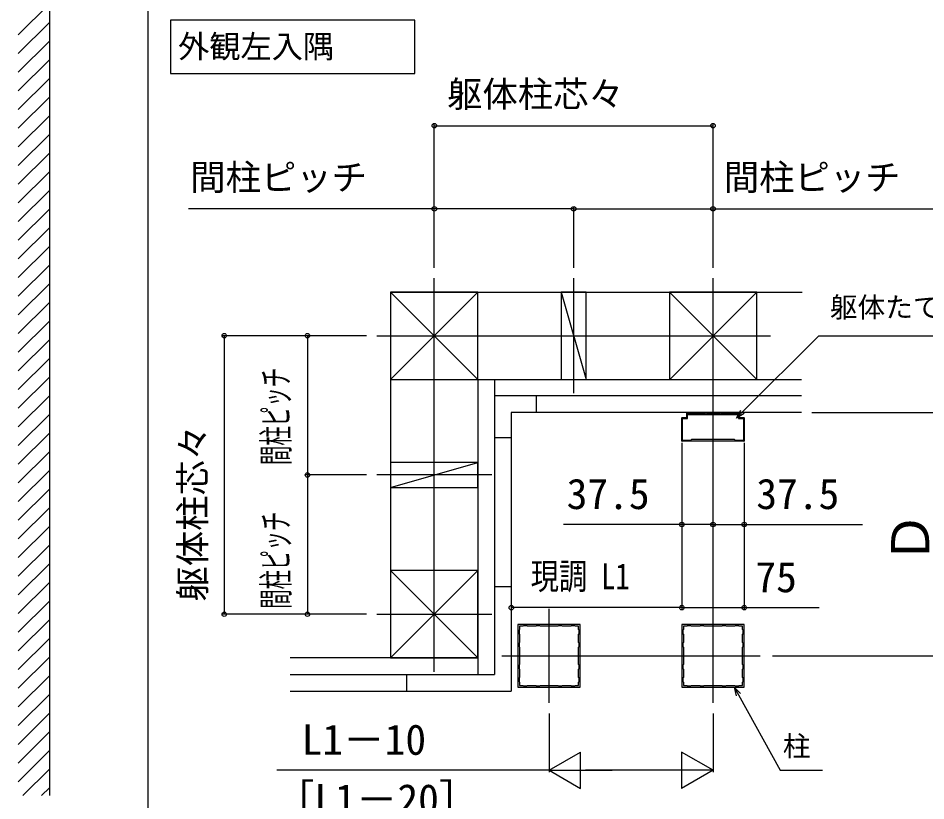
# Model space of a CAD drawing. Units: millimetres, scale not verified. Extents: x -875 to 875, y -1304 to 1297.
# Drawn here: x -452 to -15.6, y 507.8 to 884.3 of the extents above; entities that cross this region are included whole.
import ezdxf
from ezdxf.enums import TextEntityAlignment as Align

# ---------------------------------------------------------------- set-up
doc = ezdxf.new("R2010")
doc.units = ezdxf.units.MM
doc.header["$LTSCALE"] = 8
for name, color, linetype in [('0-2_USER1', 3, 'Continuous'), ('0-4_YKK_12', 2, 'Continuous'), ('0-6_YKK_A1', 4, 'Continuous'), ('0-7_YKK_D', 6, 'Continuous'), ('0-9_YSS_K', 3, 'Continuous')]:
    doc.layers.add(name, color=color, linetype=linetype)
doc.styles.add('ＭＳ ゴシック', font='')
doc.styles.get('ＭＳ ゴシック').set_extended_font_data('MS Gothic')

msp = doc.modelspace()

# ---------------------------------------------------------------- linework, layer by layer
at = {"layer": '0-2_USER1'}
msp.add_lwpolyline([(-378.725, 883.364), (-378.725, 857.704), (-261.243, 857.704), (-261.243, 883.364)], close=True, dxfattribs=at)
at = {"layer": '0-4_YKK_12'}
for p, q in [((-389.5, 92.317), (-389.5, 979.3)), ((-251.914, 569.897), (-251.914, 759.23)), ((-184.914, 703.897), (-184.914, 759.23)), ((-117.914, 554.897), (-117.914, 759.23)), ((-279.581, 731.564), (-90.248, 731.564)), ((-224.248, 664.564), (-279.581, 664.564)), ((-196.714, 554.897), (-196.714, 600.23)), ((-279.581, 597.564), (-224.248, 597.564)), ((-219.381, 577.564), (-95.248, 577.564))]:
    msp.add_line(p, q, dxfattribs=at)
at = {"layer": '0-6_YKK_A1'}
for p, q in [((-272.914, 752.564), (-75.058, 752.564)), ((-272.914, 752.564), (-272.914, 618.564)), ((-272.914, 710.564), (-230.914, 752.564)), ((-272.914, 752.564), (-230.914, 710.564)), ((-138.914, 752.564), (-96.914, 710.564)), ((-138.725, 710.564), (-96.914, 752.564)), ((-230.914, 710.564), (-75.409, 710.564)), ((-230.914, 710.564), (-230.914, 568.564)), ((-222.914, 710.564), (-222.914, 568.564)), ((-75.409, 702.564), (-222.914, 702.564)), ((-202.823, 694.564), (-202.823, 702.564)), ((-130.514, 692.284), (-130.514, 694.444)), ((-130.394, 694.564), (-130.234, 694.564)), ((-130.114, 694.444), (-130.114, 694.244)), ((-129.994, 694.124), (-121.634, 694.124)), ((-121.514, 694.244), (-121.514, 694.444)), ((-121.394, 694.564), (-121.234, 694.564)), ((-121.114, 694.444), (-121.114, 694.244)), ((-120.994, 694.124), (-118.098, 694.124)), ((-117.731, 694.124), (-114.834, 694.124)), ((-114.714, 694.244), (-114.714, 694.444)), ((-114.594, 694.564), (-114.434, 694.564)), ((-114.314, 694.444), (-114.314, 694.244)), ((-114.194, 694.124), (-105.834, 694.124)), ((-105.714, 694.244), (-105.714, 694.444)), ((-105.594, 694.564), (-105.434, 694.564)), ((-105.314, 694.444), (-105.314, 692.284)), ((-132.914, 680.884), (-132.914, 692.044)), ((-132.794, 692.164), (-130.634, 692.164)), ((-132.514, 681.284), (-132.514, 691.644)), ((-132.394, 691.764), (-130.234, 691.764)), ((-130.114, 691.884), (-130.114, 693.604)), ((-129.994, 693.724), (-105.834, 693.724)), ((-105.714, 693.604), (-105.714, 691.884)), ((-105.594, 691.764), (-103.434, 691.764)), ((-105.194, 692.164), (-103.034, 692.164)), ((-103.314, 691.644), (-103.314, 681.284)), ((-102.914, 692.044), (-102.914, 680.884)), ((-214.914, 682.472), (-222.914, 682.472)), ((-128.764, 681.164), (-132.394, 681.164)), ((-128.35, 681.529), (-128.679, 681.199)), ((-107.564, 681.564), (-128.265, 681.564)), ((-107.15, 681.199), (-107.479, 681.529)), ((-103.434, 681.164), (-107.065, 681.164)), ((-118.098, 680.764), (-132.794, 680.764)), ((-103.034, 680.764), (-117.731, 680.764)), ((-272.914, 658.564), (-230.914, 670.564)), ((-230.914, 658.564), (-230.914, 670.564)), ((-272.914, 658.564), (-230.914, 658.564)), ((-230.914, 618.564), (-272.914, 576.564)), ((-272.914, 618.564), (-230.914, 576.564)), ((-214.914, 610.783), (-222.914, 610.783)), ((-230.914, 576.564), (-321.283, 576.564)), ((-321.283, 568.564), (-222.914, 568.564)), ((-265.133, 560.564), (-265.133, 568.564)), ((-321.283, 560.564), (-214.914, 560.564))]:
    msp.add_line(p, q, dxfattribs=at)
for points in [[(-272.914, 710.564), (-230.914, 710.564), (-230.914, 752.564), (-272.914, 752.564)], [(-190.914, 752.564), (-178.914, 710.564), (-178.914, 752.564)], [(-96.914, 710.564), (-96.914, 752.564), (-138.914, 752.564), (-138.914, 710.564)], [(-230.914, 576.564), (-230.914, 618.564), (-272.914, 618.564), (-272.914, 576.564)], [(-181.714, 592.564), (-211.714, 592.564), (-211.714, 562.564), (-181.714, 562.564)], [(-102.914, 592.564), (-132.914, 592.564), (-132.914, 562.564), (-102.914, 562.564)]]:
    msp.add_lwpolyline(points, close=True, dxfattribs=at)
for points in [[(-190.914, 752.564), (-190.914, 710.564), (-178.914, 710.564)], [(-75.409, 694.564), (-214.914, 694.564), (-214.914, 560.564)], [(-230.914, 670.564), (-272.914, 670.564), (-272.914, 658.564)], [(-192.514, 591.764), (-200.914, 591.764), (-201.154, 592.004), (-202.874, 592.004), (-203.114, 591.764), (-207.114, 591.764), (-207.354, 592.004), (-209.074, 592.004), (-209.314, 591.764), (-210.914, 591.764), (-210.914, 590.164), (-211.154, 589.924), (-211.154, 588.204), (-210.914, 587.964), (-210.914, 583.964), (-211.154, 583.724), (-211.154, 582.004), (-210.914, 581.764), (-210.914, 573.364), (-211.154, 573.124), (-211.154, 571.404), (-210.914, 571.164), (-210.914, 567.164), (-211.154, 566.924), (-211.154, 565.204), (-210.914, 564.964), (-210.914, 563.364), (-209.314, 563.364), (-209.074, 563.124), (-207.355, 563.124), (-207.115, 563.364), (-203.114, 563.364), (-202.874, 563.124), (-201.154, 563.124), (-200.914, 563.364), (-192.514, 563.364), (-192.274, 563.124), (-190.554, 563.124), (-190.314, 563.364), (-186.314, 563.364)], [(-186.314, 563.364), (-186.074, 563.124), (-184.354, 563.124), (-184.114, 563.364), (-182.514, 563.364), (-182.514, 564.964), (-182.274, 565.204), (-182.274, 566.924), (-182.514, 567.164), (-182.514, 571.164), (-182.274, 571.404), (-182.274, 573.124), (-182.514, 573.364), (-182.514, 581.764), (-182.274, 582.004), (-182.274, 583.724), (-182.514, 583.964), (-182.514, 587.964), (-182.274, 588.204), (-182.274, 589.924), (-182.514, 590.164), (-182.514, 591.764), (-184.114, 591.764), (-184.354, 592.004), (-186.074, 592.004), (-186.314, 591.764), (-190.314, 591.764), (-190.554, 592.004), (-192.274, 592.004), (-192.514, 591.764)], [(-113.714, 591.764), (-122.114, 591.764), (-122.354, 592.004), (-124.074, 592.004), (-124.314, 591.764), (-128.314, 591.764), (-128.554, 592.004), (-130.274, 592.004), (-130.514, 591.764), (-132.114, 591.764), (-132.114, 590.164), (-132.354, 589.924), (-132.354, 588.204), (-132.114, 587.964), (-132.114, 583.964), (-132.354, 583.724), (-132.354, 582.004), (-132.114, 581.764), (-132.114, 573.364), (-132.354, 573.124), (-132.354, 571.404), (-132.114, 571.164), (-132.114, 567.164), (-132.354, 566.924), (-132.354, 565.204), (-132.114, 564.964), (-132.114, 563.364), (-130.514, 563.364), (-130.274, 563.124), (-128.555, 563.124), (-128.315, 563.364), (-124.314, 563.364), (-124.074, 563.124), (-122.354, 563.124), (-122.114, 563.364), (-113.714, 563.364), (-113.474, 563.124), (-111.754, 563.124), (-111.514, 563.364), (-107.514, 563.364)], [(-107.514, 563.364), (-107.274, 563.124), (-105.554, 563.124), (-105.314, 563.364), (-103.714, 563.364), (-103.714, 564.964), (-103.474, 565.204), (-103.474, 566.924), (-103.714, 567.164), (-103.714, 571.164), (-103.474, 571.404), (-103.474, 573.124), (-103.714, 573.364), (-103.714, 581.764), (-103.474, 582.004), (-103.474, 583.724), (-103.714, 583.964), (-103.714, 587.964), (-103.474, 588.204), (-103.474, 589.924), (-103.714, 590.164), (-103.714, 591.764), (-105.314, 591.764), (-105.554, 592.004), (-107.274, 592.004), (-107.514, 591.764), (-111.514, 591.764), (-111.754, 592.004), (-113.474, 592.004), (-113.714, 591.764)]]:
    msp.add_lwpolyline(points, dxfattribs=at)
for centre, radius, start, end in [((-130.394, 694.444), 0.12, 90, 180), ((-130.234, 694.444), 0.12, 360, 90), ((-129.994, 694.244), 0.12, 180, 270), ((-121.634, 694.244), 0.12, 270, 0), ((-121.394, 694.444), 0.12, 90, 180), ((-121.234, 694.444), 0.12, 360, 90), ((-120.994, 694.244), 0.12, 180, 270), ((-118.098, 694.044), 0.08, 23.57818, 90), ((-117.914, 694.124), 0.12, 203.57818, 336.42182), ((-117.731, 694.044), 0.08, 90, 156.42182), ((-114.834, 694.244), 0.12, 270, 0), ((-114.594, 694.444), 0.12, 90, 180), ((-114.434, 694.444), 0.12, 360, 90), ((-114.194, 694.244), 0.12, 180, 270), ((-105.834, 694.244), 0.12, 270, 0), ((-105.594, 694.444), 0.12, 90, 180), ((-105.434, 694.444), 0.12, 360, 90), ((-132.794, 692.044), 0.12, 90, 180), ((-132.394, 691.644), 0.12, 90, 180), ((-130.634, 692.284), 0.12, 270, 0), ((-130.234, 691.884), 0.12, 270, 0), ((-129.994, 693.604), 0.12, 90, 180), ((-105.834, 693.604), 0.12, 0, 90), ((-105.594, 691.884), 0.12, 180, 270), ((-105.194, 692.284), 0.12, 180, 270), ((-103.434, 691.644), 0.12, 0, 90), ((-103.034, 692.044), 0.12, 0, 90), ((-132.794, 680.884), 0.12, 180, 270), ((-132.394, 681.284), 0.12, 180, 270), ((-128.764, 681.284), 0.12, 270, 315), ((-128.265, 681.444), 0.12, 90, 135), ((-118.098, 680.844), 0.08, 270, 336.42182), ((-117.914, 680.764), 0.12, 23.57818, 156.42182), ((-117.731, 680.844), 0.08, 203.57818, 270), ((-107.564, 681.444), 0.12, 45, 90), ((-107.065, 681.284), 0.12, 225, 270), ((-103.434, 681.284), 0.12, 270, 0), ((-103.034, 680.884), 0.12, 270, 0)]:
    msp.add_arc(centre, radius, start, end, dxfattribs=at)
at = {"layer": '0-7_YKK_D'}
for p, q in [((-251.914, 764.23), (-251.914, 833.564)), ((-117.914, 764.23), (-117.914, 833.564)), ((-251.914, 832.564), (-117.914, 832.564)), ((-251.914, 764.23), (-251.914, 793.564)), ((-184.914, 764.23), (-184.914, 793.564)), ((-184.914, 764.23), (-184.914, 793.564)), ((-117.914, 764.23), (-117.914, 793.564)), ((-284.581, 731.564), (-353.914, 731.564)), ((-352.914, 731.564), (-352.914, 597.564)), ((-284.581, 731.564), (-313.914, 731.564)), ((-312.914, 731.564), (-312.914, 664.564)), ((-70.409, 694.564), (-4.44, 694.564)), ((-132.914, 679.964), (-132.914, 599.763)), ((-132.914, 679.964), (-132.914, 599.764)), ((-132.914, 679.964), (-132.914, 639.764)), ((-102.914, 679.964), (-102.914, 599.764)), ((-102.914, 679.964), (-102.914, 639.764)), ((-284.581, 664.564), (-313.914, 664.564)), ((-284.581, 664.564), (-313.914, 664.564)), ((-312.914, 664.564), (-312.914, 597.564)), ((-132.914, 600.764), (-214.914, 600.763)), ((-284.581, 597.564), (-353.914, 597.564)), ((-284.581, 597.564), (-313.914, 597.564)), ((-89.248, 577.564), (-4.44, 577.564)), ((-196.714, 549.897), (-196.714, 521.564)), ((-117.914, 549.897), (-117.914, 521.564)), ((-196.714, 522.564), (-181.559, 531.314)), ((-181.559, 513.814), (-181.559, 531.314)), ((-117.914, 522.564), (-133.07, 531.314)), ((-133.07, 531.314), (-133.07, 513.814)), ((-196.714, 522.564), (-327.601, 522.564)), ((-196.714, 522.564), (-181.559, 513.814)), ((-196.714, 522.564), (-166.404, 522.564)), ((-135.414, 522.564), (-179.214, 522.564)), ((-117.914, 522.564), (-148.225, 522.564)), ((-117.914, 522.564), (-133.07, 513.814))]:
    msp.add_line(p, q, dxfattribs=at)
for points in [[(-184.914, 792.564), (-251.914, 792.564), (-370.106, 792.564)], [(-184.914, 792.564), (-117.914, 792.564), (0.278, 792.564)], [(-106.705, 691.955), (-103.7, 694.96), (-67.096, 731.564), (31.634, 731.564)], [(-102.895, 694.155), (-106.705, 691.955), (-104.505, 695.765)], [(-117.914, 640.764), (-132.914, 640.764), (-189.805, 640.764)], [(-117.914, 640.764), (-102.914, 640.764), (-46.023, 640.764)], [(-132.914, 600.763), (-102.914, 600.764), (-66.932, 600.764)], [(-104.72, 559.393), (-107.77, 562.564), (-106.714, 558.293)], [(-107.77, 562.564), (-105.717, 558.843), (-85.705, 522.564), (-65.213, 522.564)]]:
    msp.add_lwpolyline(points, dxfattribs=at)
for centre in [(-251.914, 832.564), (-117.914, 832.564), (-251.914, 792.564), (-184.914, 792.564), (-184.914, 792.564), (-117.914, 792.564), (-352.914, 731.564), (-312.914, 731.564), (-312.914, 664.564), (-312.914, 664.564), (-132.914, 640.764), (-117.914, 640.764), (-117.914, 640.764), (-102.914, 640.764), (-352.914, 597.564), (-312.914, 597.564), (-214.914, 600.763), (-132.914, 600.764), (-132.914, 600.763), (-102.914, 600.764)]:
    msp.add_circle(centre, 1.075, dxfattribs=at)
at = {"layer": '0-9_YSS_K'}
for p, q in [((-437, 1044.502), (-437, 510.317)), ((-452, 876.253), (-437, 891.253)), ((-452, 867.273), (-437, 882.273)), ((-452, 858.293), (-437, 873.293)), ((-452, 849.312), (-437, 864.312)), ((-452, 840.332), (-437, 855.332)), ((-452, 831.352), (-437, 846.352)), ((-452, 822.372), (-437, 837.372)), ((-452, 813.391), (-437, 828.391)), ((-452, 804.411), (-437, 819.411)), ((-452, 795.431), (-437, 810.431)), ((-452, 786.451), (-437, 801.451)), ((-452, 777.47), (-437, 792.47)), ((-452, 768.49), (-437, 783.49)), ((-452, 759.51), (-437, 774.51)), ((-452, 750.53), (-437, 765.53)), ((-452, 741.549), (-437, 756.549)), ((-452, 732.569), (-437, 747.569)), ((-452, 723.589), (-437, 738.589)), ((-452, 714.609), (-437, 729.609)), ((-452, 705.628), (-437, 720.628)), ((-452, 696.648), (-437, 711.648)), ((-452, 687.668), (-437, 702.668)), ((-452, 678.688), (-437, 693.688)), ((-452, 669.707), (-437, 684.707)), ((-452, 660.727), (-437, 675.727)), ((-452, 651.747), (-437, 666.747)), ((-452, 642.767), (-437, 657.767)), ((-452, 633.786), (-437, 648.786)), ((-452, 624.806), (-437, 639.806)), ((-452, 615.826), (-437, 630.826)), ((-452, 606.846), (-437, 621.846)), ((-452, 597.865), (-437, 612.865)), ((-452, 588.885), (-437, 603.885)), ((-452, 579.905), (-437, 594.905)), ((-452, 570.924), (-437, 585.924)), ((-452, 561.944), (-437, 576.944)), ((-452, 552.964), (-437, 567.964)), ((-452, 543.984), (-437, 558.984)), ((-452, 535.003), (-437, 550.003)), ((-452, 526.023), (-437, 541.023)), ((-452, 517.043), (-437, 532.043)), ((-449.745, 510.317), (-437, 523.063)), ((-440.765, 510.317), (-437, 514.082))]:
    msp.add_line(p, q, dxfattribs=at)

# ---------------------------------------------------------------- texts
at = {"layer": '0-2_USER1', "style": 'ＭＳ ゴシック'}
msp.add_text('外観左入隅', height=11, dxfattribs=at).set_placement((-375.108, 861.845), align=Align.BOTTOM_LEFT)
at = {"layer": '0-7_YKK_D', "style": 'ＭＳ ゴシック'}
for s, height, p in [('躯体柱芯々', 12.46, (-245.767, 837.785)), ('間柱ピッチ', 12.46, (-369.231, 797.785)), ('間柱ピッチ', 12.46, (-112.739, 797.785)), ('躯体たて枠', 9.751, (-61.73, 737.455)), ('37.5', 14.66, (-188.283, 643.764)), ('37.5', 14.66, (-97.092, 643.764)), ('75', 14.66, (-97.546, 603.764)), ('L1－10', 14.66, (-315.737, 525.564)), ('柱', 9.751, (-84.353, 526.334)), ('［L1－20］', 14.66, (-329.601, 496.836))]:
    msp.add_text(s, height=height, dxfattribs=at).set_placement(p, align=Align.BOTTOM_LEFT)
at = {"layer": '0-7_YKK_D', "style": 'ＭＳ ゴシック', "width": 0.55}
for p in [(-318.136, 669.375), (-318.136, 600.225)]:
    msp.add_text('間柱ピッチ', height=12.46, rotation=90, dxfattribs=at).set_placement(p, align=Align.BOTTOM_LEFT)
at = {"layer": '0-7_YKK_D', "style": 'ＭＳ ゴシック'}
for s, height, p in [('躯体柱芯々', 12.46, (-358.136, 603.711)), ('Ｄ', 18.33, (-8.44, 621.717))]:
    msp.add_text(s, height=height, rotation=90, dxfattribs=at).set_placement(p, align=Align.BOTTOM_LEFT)
at = {"layer": '0-7_YKK_D', "style": 'ＭＳ ゴシック', "width": 0.8}
msp.add_text('現調 L1', height=12.46, dxfattribs=at).set_placement((-205.596, 605.888), align=Align.BOTTOM_LEFT)

doc.saveas('drawing.dxf')
